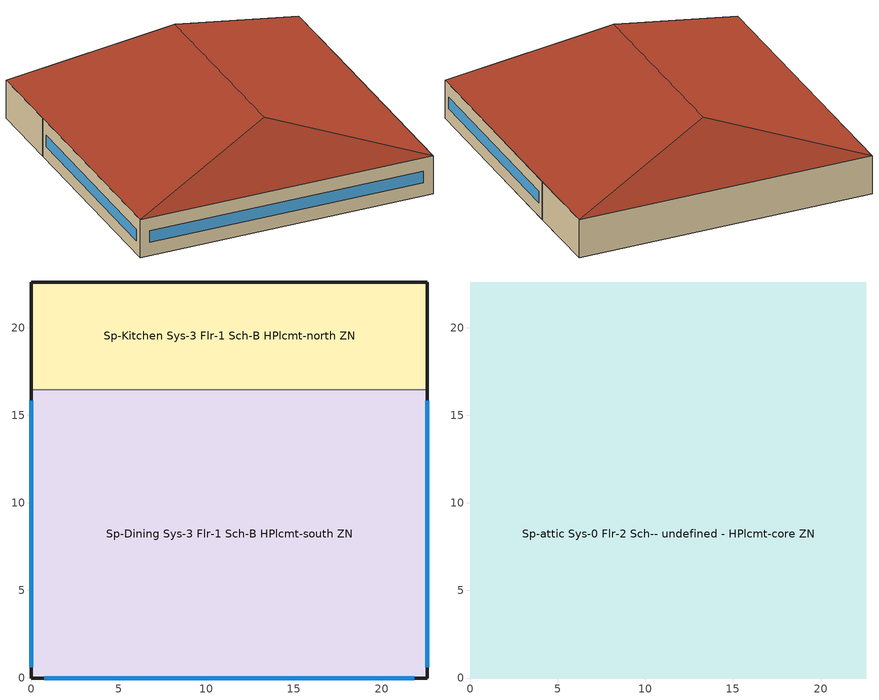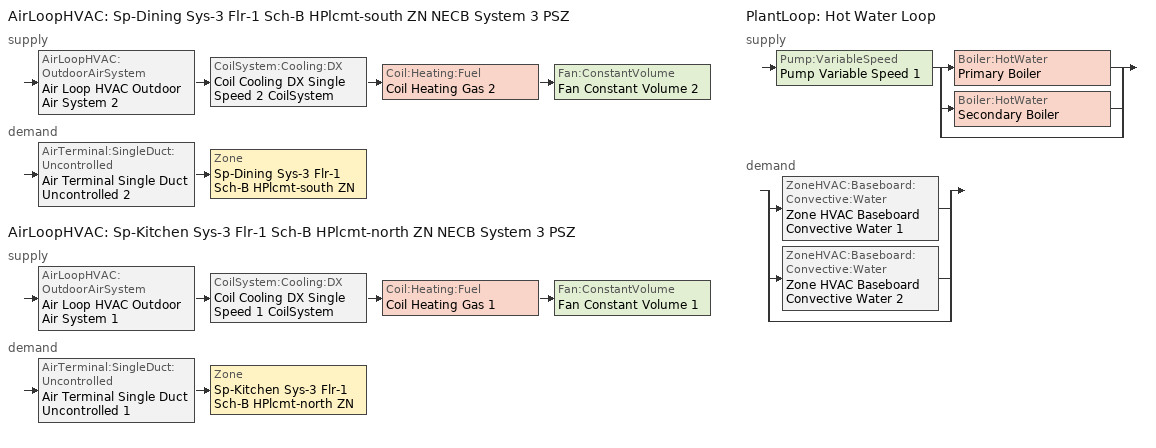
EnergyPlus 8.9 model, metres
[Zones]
Sp-Dining Sys-3 Flr-1 Sch-B HPlcmt-south ZN
 floor ground (Customized opaque construction Typical Insulated Carpeted 6in Slab Floor to conductance of 0.757): 22.61,16.44 22.61,0 0,0 0,16.44 z0
 wall outside (Customized opaque construction Typical Insulated Exterior Mass Wall R-12.5 to conductance of 0.21): 0,16.44 0,0 22.61,0 22.61,16.44 z0:3.05
 wall to Sp-Kitchen Sys-3 Flr-1 Sch-B HPlcmt-north ZN (Typical Interior Wall): 22.61,16.44 0,16.44 z0:3.05
 window (Customized Fenestration: cond=0.220 tvis=0.220 tsol=0.232): 22.61,0.6 22.61,15.84 / 0.75,0 21.86,0 / 0,15.84 0,0.6 z1.07:1.98
Sp-Kitchen Sys-3 Flr-1 Sch-B HPlcmt-north ZN
 floor ground (Customized opaque construction Typical Insulated Carpeted 6in Slab Floor to conductance of 0.757): 22.61,22.61 22.61,16.44 0,16.44 0,22.61 z0
 wall outside (Customized opaque construction Typical Insulated Exterior Mass Wall R-12.5 to conductance of 0.21): 22.61,16.44 22.61,22.61 0,22.61 0,16.44 z0:3.05
Sp-attic Sys-0 Flr-2 Sch-- undefined - HPlcmt-core ZN
 floor to Sp-Dining Sys-3 Flr-1 Sch-B HPlcmt-south ZN (Typical Interior Floor): 22.61,16.44 22.61,0 0,0 0,16.44 z3.05
 floor to Sp-Kitchen Sys-3 Flr-1 Sch-B HPlcmt-north ZN (Typical Interior Floor): 22.61,22.61 22.61,16.44 0,16.44 0,22.61 z3.05
 roof outside (Customized opaque construction Typical Insulated Metal Building Roof R-20.41 to conductance of 0.162): 11.3,3.77,6.82 22.61,0,3.05 22.61,22.61,3.05 11.3,18.84,6.82; 11.3,18.84,6.82 22.61,22.61,3.05 0,22.61,3.05; 11.3,3.77,6.82 0,0,3.05 22.61,0,3.05; 11.3,18.84,6.82 0,22.61,3.05 0,0,3.05 11.3,3.77,6.82
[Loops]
AirLoopHVAC 'Sp-Dining Sys-3 Flr-1 Sch-B HPlcmt-south ZN NECB System 3 PSZ'
 supply: AirLoopHVAC:OutdoorAirSystem 'Air Loop HVAC Outdoor Air System 2' > CoilSystem:Cooling:DX 'Coil Cooling DX Single Speed 2 CoilSystem' > Coil:Heating:Fuel 'Coil Heating Gas 2' > Fan:ConstantVolume 'Fan Constant Volume 2'
 demand: AirTerminal:SingleDuct:Uncontrolled 'Air Terminal Single Duct Uncontrolled 2' > Zone 'Sp-Dining Sys-3 Flr-1 Sch-B HPlcmt-south ZN'
AirLoopHVAC 'Sp-Kitchen Sys-3 Flr-1 Sch-B HPlcmt-north ZN NECB System 3 PSZ'
 supply: AirLoopHVAC:OutdoorAirSystem 'Air Loop HVAC Outdoor Air System 1' > CoilSystem:Cooling:DX 'Coil Cooling DX Single Speed 1 CoilSystem' > Coil:Heating:Fuel 'Coil Heating Gas 1' > Fan:ConstantVolume 'Fan Constant Volume 1'
 demand: AirTerminal:SingleDuct:Uncontrolled 'Air Terminal Single Duct Uncontrolled 1' > Zone 'Sp-Kitchen Sys-3 Flr-1 Sch-B HPlcmt-north ZN'
PlantLoop 'Hot Water Loop'
 supply: Pump:VariableSpeed 'Pump Variable Speed 1' > split
  | Boiler:HotWater 'Primary Boiler'
  | Boiler:HotWater 'Secondary Boiler'
  | bypass
 demand: split
  | ZoneHVAC:Baseboard:Convective:Water 'Zone HVAC Baseboard Convective Water 1'
  | ZoneHVAC:Baseboard:Convective:Water 'Zone HVAC Baseboard Convective Water 2'
  | bypass
[Building]
NECB_2011FullServiceRestaurant: North Axis {deg}=0; Terrain=City; Loads Convergence Tolerance Value=0.04; Temperature Convergence Tolerance Value {deltaC}=0.2; Solar Distribution=FullInteriorAndExterior; Maximum Number of Warmup Days=25; Minimum Number of Warmup Days=6
[Site:Location]
Banff CS_AB_CAN: Latitude {deg}=51.193; Longitude {deg}=-115.552; Time Zone {hr}=-7; Elevation {m}=1396.9
[Site:GroundTemperature:BuildingSurface]
19.527, 19.502, 19.536, 19.598, 20.002, 21.64, 22.225, 22.375, 21.449, 20.121, 19.802, 19.633
[Site:WaterMainsTemperature]
Calculation Method=Correlation; Annual Average Outdoor Air Temperature {C}=2.93333; Maximum Difference In Monthly Average Outdoor Air Temperatures {deltaC}=24.2
[SizingPeriod:DesignDay] Day of Month=21; Dry-Bulb Temperature Range Modifier Type=DefaultMultipliers; Humidity Condition Type=Wetbulb; Barometric Pressure {Pa}=85631; Rain Indicator=No; Snow Indicator=No; Daylight Saving Time Indicator=No
Name | Month | Day Type | Maximum Dry-Bulb Temperature {C} | Daily Dry-Bulb Temperature Range {deltaC} | Wetbulb or DewPoint at Maximum Dry-Bulb {C} | Wind Speed {m/s} | Wind Direction {deg} | Solar Model Indicator | ASHRAE Clear Sky Optical Depth for Beam Irradiance (taub) | ASHRAE Clear Sky Optical Depth for Diffuse Irradiance (taud) | Sky Clearness
Banff CS Ann Clg .4% Condns DB=>MWB | 7 | SummerDesignDay | 27.4 | 14.4 | 13.7 | 3.1 | 230 | ASHRAETau | 0.357 | 2.375
Banff CS Ann Htg 99.6% Condns DB | 12 | WinterDesignDay | -30.3 | 0 | -30.3 | 1.3 | 70 | ASHRAEClearSky |  |  | 0
[Material] Thermal Absorptance=0.9
Name | Roughness | Thickness {m} | Conductivity {W/m-K} | Density {kg/m3} | Specific Heat {J/kg-K} | Solar Absorptance | Visible Absorptance
1/2IN Gypsum 1 | Smooth | 0.0127 | 0.16 | 784.9 | 830 | 0.4 | 0.4
100mm Normalweight concrete floor | MediumSmooth | 0.1016 | 2.31 | 2322 | 832 | 0.7 | 0.7
1IN Stucco 1 | Smooth | 0.0253 | 0.6918 | 1858 | 837 | 0.7 | 0.92
6 in. Normalweight Concrete Floor 1 | MediumRough | 0.1524 | 2.31 | 2322 | 832 | 0.7 | 0.7
8IN CONCRETE HW RefBldg 1 | Rough | 0.2032 | 1.311 | 2240 | 836.8 | 0.7 | 0.7
G01 13mm gypsum board | Smooth | 0.0127 | 0.16 | 800 | 1090 | 0.7 | 0.5
Metal Roof Surface 1 | Smooth | 0.0008 | 45.28 | 7824 | 500 | 0.7 | 0.7
[Material:NoMass] Thermal Absorptance=0.9; Solar Absorptance=0.7
Name | Roughness | Thermal Resistance {m2-K/W} | Visible Absorptance
CP02 CARPET PAD | VeryRough | 0.21648 | 0.8
Typical Carpet Pad 2 | Smooth | 1.25503 | 0.8
Typical Insulation R-10.11 1 | Smooth | 4.49096 | 0.7
Typical Insulation R-19.63 1 | Smooth | 6.17282 | 0.7
[WindowMaterial:SimpleGlazingSystem]
Customized Fenestration:: cond=0.220 tvis=0.220 tsol=0.232: U-Factor {W/m2-K}=2.2; Solar Heat Gain Coefficient=0.6; Visible Transmittance=0.21
[Construction]
Customized Fenestration: cond=0.220 tvis=0.220 tsol=0.232: Customized Fenestration:: cond=0.220 tvis=0.220 tsol=0.232
Customized opaque construction Typical Insulated Carpeted 6in Slab Floor to conductance of 0.757: 6 in. Normalweight Concrete Floor 1, Typical Carpet Pad 2
Customized opaque construction Typical Insulated Exterior Mass Wall R-12.5 to conductance of 0.21: 1IN Stucco 1, 8IN CONCRETE HW RefBldg 1, Typical Insulation R-10.11 1, 1/2IN Gypsum 1
Customized opaque construction Typical Insulated Metal Building Roof R-20.41 to conductance of 0.162: Metal Roof Surface 1, Typical Insulation R-19.63 1
Typical Interior Floor: 100mm Normalweight concrete floor, CP02 CARPET PAD
Typical Interior Wall: G01 13mm gypsum board, G01 13mm gypsum board
[Zone]
Name | Part of Total Floor Area
Sp-attic Sys-0 Flr-2 Sch-- undefined - HPlcmt-core ZN | No
Sp-Dining Sys-3 Flr-1 Sch-B HPlcmt-south ZN; Sp-Kitchen Sys-3 Flr-1 Sch-B HPlcmt-north ZN | Yes
[ZoneInfiltration:DesignFlowRate] Schedule=Always On Discrete; Design Flow Rate Calculation Method=Flow/ExteriorArea; Flow per Exterior Surface Area {m3/s-m2}=0.00025; Constant Term Coefficient=0; Temperature Term Coefficient=0; Velocity Term Coefficient=0.224; Velocity Squared Term Coefficient=0
Name | Zone or ZoneList
attic Infiltration | Sp-attic Sys-0 Flr-2 Sch-- undefined - HPlcmt-core ZN
Dining Infiltration | Sp-Dining Sys-3 Flr-1 Sch-B HPlcmt-south ZN
Kitchen Infiltration | Sp-Kitchen Sys-3 Flr-1 Sch-B HPlcmt-north ZN
[ZoneControl:Thermostat] Control Object Type 1=ThermostatSetpoint:DualSetpoint
Name | Zone or ZoneList | Control Type Schedule | Control Name 1
Sp-Dining Sys-3 Flr-1 Sch-B HPlcmt-south ZN Thermostat | Sp-Dining Sys-3 Flr-1 Sch-B HPlcmt-south ZN | Sp-Dining Sys-3 Flr-1 Sch-B HPlcmt-south ZN Thermostat Schedule | Space Function Dining - family space Thermostat 2
Sp-Kitchen Sys-3 Flr-1 Sch-B HPlcmt-north ZN Thermostat | Sp-Kitchen Sys-3 Flr-1 Sch-B HPlcmt-north ZN | Sp-Kitchen Sys-3 Flr-1 Sch-B HPlcmt-north ZN Thermostat Schedule | Space Function Food preparation Thermostat 2
[ThermostatSetpoint:DualSetpoint] Heating Setpoint Temperature Schedule=NECB-B-Thermostat Setpoint-Heating; Cooling Setpoint Temperature Schedule=NECB-B-Thermostat Setpoint-Cooling
Space Function Dining - family space Thermostat 2; Space Function Food preparation Thermostat 2
[AirTerminal:SingleDuct:Uncontrolled] Availability Schedule=Always On Discrete; Maximum Air Flow Rate {m3/s}=AutoSize
Air Terminal Single Duct Uncontrolled 2; Air Terminal Single Duct Uncontrolled 1
[ZoneHVAC:Baseboard:Convective:Water] Availability Schedule=Always On Discrete; Heating Design Capacity Method=HeatingDesignCapacity; Heating Design Capacity {W}=Autosize; Heating Design Capacity Per Floor Area {W/m2}=0; Fraction of Autosized Heating Design Capacity=0.8; U-Factor Times Area Value {W/K}=Autosize; Maximum Water Flow Rate {m3/s}=Autosize; Convergence Tolerance=0.001
Zone HVAC Baseboard Convective Water 2; Zone HVAC Baseboard Convective Water 1
[Zone equipment]
Sp-Dining Sys-3 Flr-1 Sch-B HPlcmt-south ZN: Air Terminal Single Duct Uncontrolled 2, Zone HVAC Baseboard Convective Water 2
Sp-Kitchen Sys-3 Flr-1 Sch-B HPlcmt-north ZN: Air Terminal Single Duct Uncontrolled 1, Zone HVAC Baseboard Convective Water 1
[Sizing:Zone] Zone Cooling Design Supply Air Temperature Input Method=SupplyAirTemperature; Zone Cooling Design Supply Air Temperature {C}=13; Zone Cooling Design Supply Air Temperature Difference {deltaC}=11.11; Zone Heating Design Supply Air Temperature Input Method=SupplyAirTemperature; Zone Heating Design Supply Air Temperature {C}=43; Zone Heating Design Supply Air Temperature Difference {deltaC}=11.11; Zone Cooling Design Supply Air Humidity Ratio {kgWater/kgDryAir}=0.0085; Zone Heating Design Supply Air Humidity Ratio {kgWater/kgDryAir}=0.008; Zone Heating Sizing Factor=1.3; Zone Cooling Sizing Factor=1.1; Cooling Design Air Flow Method=DesignDay; Cooling Design Air Flow Rate {m3/s}=0; Cooling Minimum Air Flow per Zone Floor Area {m3/s-m2}=0.000762; Cooling Minimum Air Flow {m3/s}=0; Cooling Minimum Air Flow Fraction=0; Heating Design Air Flow Method=DesignDay; Heating Design Air Flow Rate {m3/s}=0; Heating Maximum Air Flow per Zone Floor Area {m3/s-m2}=0.002032; Heating Maximum Air Flow {m3/s}=0.141576; Heating Maximum Air Flow Fraction=0.3; Account for Dedicated Outdoor Air System=No
Name | Design Specification Outdoor Air Object | Design Specification Zone Air Distribution Object
Sp-Dining Sys-3 Flr-1 Sch-B HPlcmt-south ZN | Space Function Dining - family space Ventilation | Sp-Dining Sys-3 Flr-1 Sch-B HPlcmt-south ZN Design Spec Zone Air Dist
Sp-Kitchen Sys-3 Flr-1 Sch-B HPlcmt-north ZN | Space Function Food preparation Ventilation | Sp-Kitchen Sys-3 Flr-1 Sch-B HPlcmt-north ZN Design Spec Zone Air Dist
[DesignSpecification:ZoneAirDistribution] Zone Air Distribution Effectiveness in Cooling Mode=1; Zone Air Distribution Effectiveness in Heating Mode=1
Sp-Dining Sys-3 Flr-1 Sch-B HPlcmt-south ZN Design Spec Zone Air Dist; Sp-Kitchen Sys-3 Flr-1 Sch-B HPlcmt-north ZN Design Spec Zone Air Dist
[Controller:MechanicalVentilation] Availability Schedule=Always On Discrete; Demand Controlled Ventilation=No; System Outdoor Air Method=ZoneSum
Name | Zone Name 1 | Design Specification Outdoor Air Object Name 1 | Design Specification Zone Air Distribution Object Name 1
Controller Mechanical Ventilation 2 | Sp-Dining Sys-3 Flr-1 Sch-B HPlcmt-south ZN | Space Function Dining - family space Ventilation | Sp-Dining Sys-3 Flr-1 Sch-B HPlcmt-south ZN Design Spec Zone Air Dist
Controller Mechanical Ventilation 1 | Sp-Kitchen Sys-3 Flr-1 Sch-B HPlcmt-north ZN | Space Function Food preparation Ventilation | Sp-Kitchen Sys-3 Flr-1 Sch-B HPlcmt-north ZN Design Spec Zone Air Dist
[DesignSpecification:OutdoorAir] Outdoor Air Method=Sum; Outdoor Air Flow per Person {m3/s-person}=0; Outdoor Air Flow per Zone {m3/s}=0; Outdoor Air Flow Air Changes per Hour {1/hr}=0
Name | Outdoor Air Flow per Zone Floor Area {m3/s-m2}
Space Function Dining - family space Ventilation | 0.0035814
Space Function Food preparation Ventilation | 0.0013716
[AirLoopHVAC] Design Supply Air Flow Rate {m3/s}=AutoSize
Sp-Dining Sys-3 Flr-1 Sch-B HPlcmt-south ZN NECB System 3 PSZ; Sp-Kitchen Sys-3 Flr-1 Sch-B HPlcmt-north ZN NECB System 3 PSZ
[Sizing:System] Type of Load to Size On=Sensible; Design Outdoor Air Flow Rate {m3/s}=Autosize; Central Heating Maximum System Air Flow Ratio=1; Preheat Design Temperature {C}=7; Preheat Design Humidity Ratio {kgWater/kgDryAir}=0.008; Precool Design Temperature {C}=13; Precool Design Humidity Ratio {kgWater/kgDryAir}=0.008; Central Cooling Design Supply Air Temperature {C}=13; Central Heating Design Supply Air Temperature {C}=43; Type of Zone Sum to Use=NonCoincident; 100% Outdoor Air in Cooling=No; 100% Outdoor Air in Heating=No; Central Cooling Design Supply Air Humidity Ratio {kgWater/kgDryAir}=0.0085; Central Heating Design Supply Air Humidity Ratio {kgWater/kgDryAir}=0.008; Cooling Supply Air Flow Rate Method=DesignDay; Cooling Supply Air Flow Rate {m3/s}=0; Cooling Supply Air Flow Rate Per Floor Area {m3/s-m2}=0.00996765; Cooling Fraction of Autosized Cooling Supply Air Flow Rate=1; Cooling Supply Air Flow Rate Per Unit Cooling Capacity {m3/s-W}=3.94755e-05; Heating Supply Air Flow Rate Method=DesignDay; Heating Supply Air Flow Rate {m3/s}=0; Heating Supply Air Flow Rate Per Floor Area {m3/s-m2}=0.00996765; Heating Fraction of Autosized Heating Supply Air Flow Rate=1; Heating Fraction of Autosized Cooling Supply Air Flow Rate=1; Heating Supply Air Flow Rate Per Unit Heating Capacity {m3/s-W}=3.15882e-05; System Outdoor Air Method=ZoneSum; Zone Maximum Outdoor Air Fraction=1; Cooling Design Capacity Method=CoolingDesignCapacity; Cooling Design Capacity {W}=Autosize; Cooling Design Capacity Per Floor Area {W/m2}=234.7; Fraction of Autosized Cooling Design Capacity=1; Heating Design Capacity Method=HeatingDesignCapacity; Heating Design Capacity {W}=Autosize; Heating Design Capacity Per Floor Area {W/m2}=157; Fraction of Autosized Heating Design Capacity=1; Central Cooling Capacity Control Method=OnOff
Sp-Dining Sys-3 Flr-1 Sch-B HPlcmt-south ZN NECB System 3 PSZ; Sp-Kitchen Sys-3 Flr-1 Sch-B HPlcmt-north ZN NECB System 3 PSZ
[AvailabilityManager:Scheduled] Schedule=Always On Discrete
Sp-Dining Sys-3 Flr-1 Sch-B HPlcmt-south ZN NECB System 3 PSZ Availability Manager; Air Loop HVAC Outdoor Air System 2 Availability Manager; Sp-Kitchen Sys-3 Flr-1 Sch-B HPlcmt-north ZN NECB System 3 PSZ Availability Manager; Air Loop HVAC Outdoor Air System 1 Availability Manager
[Controller:OutdoorAir] Minimum Outdoor Air Flow Rate {m3/s}=0; Maximum Outdoor Air Flow Rate {m3/s}=Autosize; Economizer Control Type=NoEconomizer; Economizer Control Action Type=ModulateFlow; Economizer Maximum Limit Dry-Bulb Temperature {C}=28; Economizer Maximum Limit Enthalpy {J/kg}=64000; Economizer Minimum Limit Dry-Bulb Temperature {C}=-100; Lockout Type=NoLockout; Minimum Limit Type=FixedMinimum; High Humidity Control=No; Control High Indoor Humidity Based on Outdoor Humidity Ratio=Yes; Heat Recovery Bypass Control Type=BypassWhenWithinEconomizerLimits
Name | Mechanical Ventilation Controller
Controller Outdoor Air 2 | Controller Mechanical Ventilation 2
Controller Outdoor Air 1 | Controller Mechanical Ventilation 1
[SetpointManager:MixedAir] Control Variable=Temperature
Node 38 OS Default SPM; Node 37 OS Default SPM; Node 36 OS Default SPM; Node 26 OS Default SPM; Node 25 OS Default SPM; Node 24 OS Default SPM
[CoilSystem:Cooling:DX] Availability Schedule=Always On Discrete
Name | Cooling Coil
Coil Cooling DX Single Speed 2 CoilSystem | Coil Cooling DX Single Speed 2
Coil Cooling DX Single Speed 1 CoilSystem | Coil Cooling DX Single Speed 1
[Coil:Cooling:DX:SingleSpeed] Availability Schedule=Always On Discrete; Gross Rated Total Cooling Capacity {W}=Autosize; Gross Rated Sensible Heat Ratio=Autosize; Gross Rated Cooling COP {W/W}=3; Rated Air Flow Rate {m3/s}=Autosize; Rated Evaporator Fan Power Per Volume Flow Rate {W/(m3/s)}=773.3; Condenser Type=AirCooled; Evaporative Condenser Effectiveness=0; Evaporative Condenser Air Flow Rate {m3/s}=Autosize; Evaporative Condenser Pump Rated Power Consumption {W}=Autosize; Crankcase Heater Capacity {W}=0; Maximum Outdoor Dry-Bulb Temperature for Crankcase Heater Operation {C}=0; Basin Heater Capacity {W/K}=0; Basin Heater Setpoint Temperature {C}=10
Name | Total Cooling Capacity Function of Temperature Curve | Total Cooling Capacity Function of Flow Fraction Curve | Energy Input Ratio Function of Temperature Curve | Energy Input Ratio Function of Flow Fraction Curve | Part Load Fraction Correlation Curve
Coil Cooling DX Single Speed 2 | Curve Biquadratic 3 | Curve Quadratic 4 | Curve Biquadratic 4 | Curve Quadratic 5 | Curve Quadratic 6
Coil Cooling DX Single Speed 1 | Curve Biquadratic 1 | Curve Quadratic 1 | Curve Biquadratic 2 | Curve Quadratic 2 | Curve Quadratic 3
[Coil:Heating:Fuel] Availability Schedule=Always On Discrete; Fuel Type=NaturalGas; Burner Efficiency=0.8; Nominal Capacity {W}=AutoSize; Parasitic Electric Load {W}=0; Parasitic Fuel Load {W}=0
Coil Heating Gas 2; Coil Heating Gas 1
[Fan:ConstantVolume] Availability Schedule=Always On Discrete; Fan Total Efficiency=0.7; Pressure Rise {Pa}=250; Maximum Flow Rate {m3/s}=AutoSize; Motor Efficiency=0.9; Motor In Airstream Fraction=1
Fan Constant Volume 2; Fan Constant Volume 1
[SetpointManager:SingleZone:Reheat] Control Variable=Temperature; Minimum Supply Air Temperature {C}=13; Maximum Supply Air Temperature {C}=43
Name | Control Zone
Setpoint Manager Single Zone Reheat 2 | Sp-Dining Sys-3 Flr-1 Sch-B HPlcmt-south ZN
Setpoint Manager Single Zone Reheat 1 | Sp-Kitchen Sys-3 Flr-1 Sch-B HPlcmt-north ZN
[PlantLoop]
Hot Water Loop: Fluid Type=Water; Plant Equipment Operation Scheme=Hot Water Loop Operation Schemes; Maximum Loop Temperature {C}=100; Minimum Loop Temperature {C}=0; Maximum Loop Flow Rate {m3/s}=Autosize; Minimum Loop Flow Rate {m3/s}=0; Plant Loop Volume {m3}=Autocalculate; Load Distribution Scheme=Optimal; Plant Loop Demand Calculation Scheme=SingleSetpoint
[Sizing:Plant]
Hot Water Loop: Loop Type=Heating; Design Loop Exit Temperature {C}=82; Loop Design Temperature Difference {deltaC}=16; Sizing Option=NonCoincident; Zone Timesteps in Averaging Window=1; Coincident Sizing Factor Mode=None
[Pump:VariableSpeed]
Pump Variable Speed 1: Design Maximum Flow Rate {m3/s}=Autosize; Design Pump Head {Pa}=179352; Design Power Consumption {W}=Autosize; Motor Efficiency=0.9; Fraction of Motor Inefficiencies to Fluid Stream=0; Coefficient 1 of the Part Load Performance Curve=0; Coefficient 2 of the Part Load Performance Curve=1; Coefficient 3 of the Part Load Performance Curve=0; Coefficient 4 of the Part Load Performance Curve=0; Design Minimum Flow Rate {m3/s}=0; Pump Control Type=Intermittent; Skin Loss Radiative Fraction=0.5; Design Power Sizing Method=PowerPerFlowPerPressure; Design Electric Power per Unit Flow Rate {W/(m3/s)}=348701.1; Design Shaft Power per Unit Flow Rate per Unit Head=1.28205; Design Minimum Flow Rate Fraction=0
[Boiler:HotWater] Fuel Type=NaturalGas; Nominal Capacity {W}=Autosize; Nominal Thermal Efficiency=0.8; Design Water Outlet Temperature {C}=82; Design Water Flow Rate {m3/s}=Autosize; Minimum Part Load Ratio=0; Maximum Part Load Ratio=1; Optimum Part Load Ratio=1; Water Outlet Upper Temperature Limit {C}=99; Boiler Flow Mode=ConstantFlow; Parasitic Electric Load {W}=0; Sizing Factor=1
Primary Boiler; Secondary Boiler
[SetpointManager:OutdoorAirReset]
Setpoint Manager Outdoor Air Reset 1: Control Variable=Temperature; Setpoint at Outdoor Low Temperature {C}=82; Outdoor Low Temperature {C}=-16; Setpoint at Outdoor High Temperature {C}=60; Outdoor High Temperature {C}=0
[PlantEquipmentOperationSchemes]
Hot Water Loop Operation Schemes: Control Scheme Object Type 1=PlantEquipmentOperation:HeatingLoad; Control Scheme Name 1=Hot Water Loop Heating Operation Scheme; Control Scheme Schedule Name 1=Always On Discrete
[PlantEquipmentOperation:HeatingLoad]
Hot Water Loop Heating Operation Scheme: Load Range Lower Limit 1 {W}=0; Load Range Upper Limit 1 {W}=1000000000; Range Equipment List Name 1=Hot Water Loop Heating Equipment List
[PlantEquipmentList]
Hot Water Loop Heating Equipment List: Boiler:HotWater, Primary Boiler, Boiler:HotWater, Secondary Boiler
[Schedule:Compact]
Sp-Dining Sys-3 Flr-1 Sch-B HPlcmt-south ZN Thermostat Schedule; Sp-Kitchen Sys-3 Flr-1 Sch-B HPlcmt-north ZN Thermostat Schedule: Through: 12/31, For: AllDays, Until: 24:00, 4
[Schedule:Day:Interval]
NECB-B-Thermostat Setpoint-Heating Sun|Hol Day: No, 01:00, 18, 02:00, 22, 09:00, 18, 10:00, 20, 23:00, 22, 24:00, 18
NECB-B-Thermostat Setpoint-Heating Default|Wkdy Day; NECB-B-Thermostat Setpoint-Heating Sat Day; NECB-B-Thermostat Setpoint-Heating Default: No, 02:00, 22, 08:00, 18, 09:00, 20, 24:00, 22
NECB-B-Thermostat Setpoint-Cooling Sun|Hol Day: No, 09:00, 35, 23:00, 24, 24:00, 35
NECB-B-Thermostat Setpoint-Cooling Default|Wkdy Day; NECB-B-Thermostat Setpoint-Cooling Sat Day; NECB-B-Thermostat Setpoint-Cooling Default: No, 01:00, 24, 08:00, 35, 24:00, 24
[Schedule:Week:Daily]
Schedule:Week:Daily {3c319866-47a3-4914-be4e-10a16f95483a}: NECB-B-Thermostat Setpoint-Heating Sun|Hol Day, NECB-B-Thermostat Setpoint-Heating Default|Wkdy Day, NECB-B-Thermostat Setpoint-Heating Default|Wkdy Day, NECB-B-Thermostat Setpoint-Heating Default|Wkdy Day, NECB-B-Thermostat Setpoint-Heating Default|Wkdy Day, NECB-B-Thermostat Setpoint-Heating Default|Wkdy Day, NECB-B-Thermostat Setpoint-Heating Sat Day, NECB-B-Thermostat Setpoint-Heating Default, NECB-B-Thermostat Setpoint-Heating Default, NECB-B-Thermostat Setpoint-Heating Default, NECB-B-Thermostat Setpoint-Heating Default, NECB-B-Thermostat Setpoint-Heating Default
Schedule:Week:Daily {82e4b647-b9fa-4cf6-a819-5c105aa64a11}: NECB-B-Thermostat Setpoint-Cooling Sun|Hol Day, NECB-B-Thermostat Setpoint-Cooling Default|Wkdy Day, NECB-B-Thermostat Setpoint-Cooling Default|Wkdy Day, NECB-B-Thermostat Setpoint-Cooling Default|Wkdy Day, NECB-B-Thermostat Setpoint-Cooling Default|Wkdy Day, NECB-B-Thermostat Setpoint-Cooling Default|Wkdy Day, NECB-B-Thermostat Setpoint-Cooling Sat Day, NECB-B-Thermostat Setpoint-Cooling Default, NECB-B-Thermostat Setpoint-Cooling Default, NECB-B-Thermostat Setpoint-Cooling Default, NECB-B-Thermostat Setpoint-Cooling Default, NECB-B-Thermostat Setpoint-Cooling Default
[Schedule:Year]
NECB-B-Thermostat Setpoint-Heating: Schedule:Week:Daily {3c319866-47a3-4914-be4e-10a16f95483a}, 1, 1, 12, 31
NECB-B-Thermostat Setpoint-Cooling: Schedule:Week:Daily {82e4b647-b9fa-4cf6-a819-5c105aa64a11}, 1, 1, 12, 31
[Schedule:Constant]
Always On Discrete: Hourly Value=1
[Curve:Biquadratic] Minimum Value of x {BasedOnField A2}=17; Maximum Value of x {BasedOnField A2}=22; Minimum Value of y {BasedOnField A3}=13; Maximum Value of y {BasedOnField A3}=46
Name | Coefficient1 Constant | Coefficient2 x | Coefficient3 x**2 | Coefficient4 y | Coefficient5 y**2 | Coefficient6 x*y
Curve Biquadratic 3; Curve Biquadratic 1 | 0.942588 | 0.00954335 | 0.00068377 | -0.0110427 | 5.249e-06 | -9.72e-06
Curve Biquadratic 4; Curve Biquadratic 2 | 0.342414 | 0.034885 | -0.0006237 | 0.00497722 | 0.000437951 | -0.000728028
[Curve:Quadratic]
Name | Coefficient1 Constant | Coefficient2 x | Coefficient3 x**2 | Minimum Value of x {BasedOnField A2} | Maximum Value of x {BasedOnField A2}
Curve Quadratic 4; Curve Quadratic 1 | 0.8 | 0.2 | 0 | 0.5 | 1.5
Curve Quadratic 5; Curve Quadratic 2 | 1.1552 | -0.1808 | 0.0256 | 0.5 | 1.5
Curve Quadratic 6; Curve Quadratic 3 | 0.85 | 0.15 | 0 | 0 | 1
